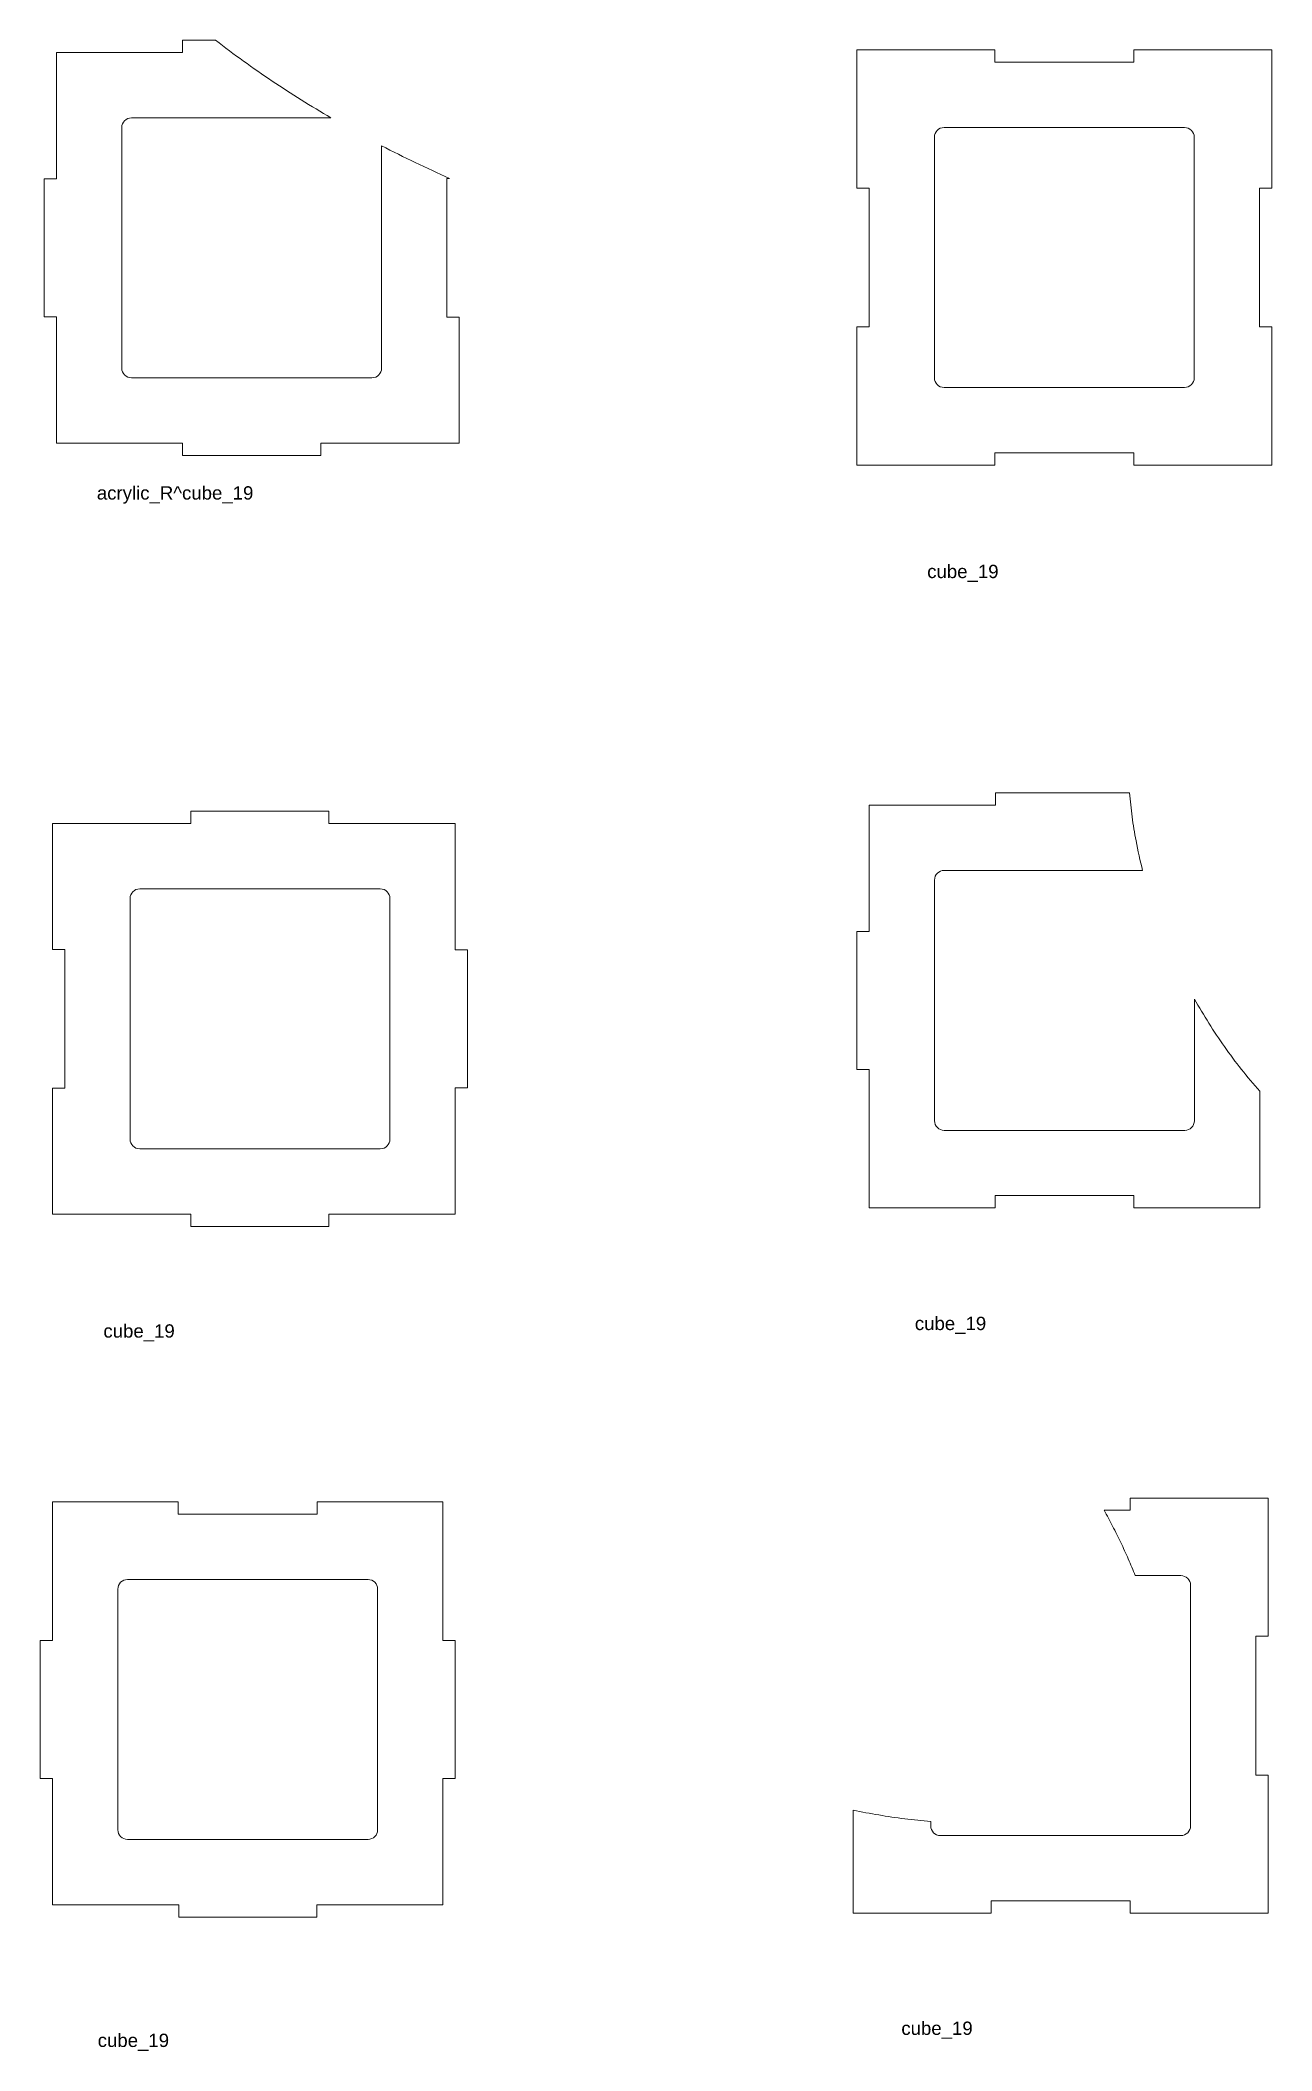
# Model space of a CAD drawing. Header units: inches. Extents: x 2.7 to 15.5, y 1.1 to 21.9.
import ezdxf

# ---------------------------------------------------------------- set-up
doc = ezdxf.new("R2010")
doc.units = ezdxf.units.IN
doc.header["$LTSCALE"] = 0.03937
doc.header["$MEASUREMENT"] = 0

msp = doc.modelspace()

# ---------------------------------------------------------------- linework, layer by layer
at = {"color": 255, "lineweight": 15}
for p, q in [((4.559, 21.9), (4.218, 21.9)), ((4.218, 21.9), (4.218, 21.773)), ((4.218, 21.773), (2.912, 21.773)), ((2.912, 21.773), (2.912, 20.467)), ((12.626, 21.8), (11.197, 21.8)), ((11.197, 21.8), (11.197, 20.37)), ((12.626, 21.673), (12.626, 21.8)), ((14.064, 21.673), (12.626, 21.673)), ((15.493, 21.8), (14.064, 21.8)), ((14.064, 21.8), (14.064, 21.673)), ((15.493, 20.37), (15.493, 21.8)), ((5.753, 21.097), (3.688, 21.097)), ((3.588, 20.997), (3.588, 18.507)), ((6.278, 18.507), (6.278, 20.808)), ((12, 20.897), (12, 18.407)), ((14.59, 20.997), (12.1, 20.997)), ((14.69, 18.407), (14.69, 20.897)), ((2.912, 20.467), (2.785, 20.467)), ((2.785, 20.467), (2.785, 19.038)), ((6.954, 19.034), (6.954, 20.471)), ((6.954, 20.471), (6.981, 20.471)), ((11.197, 20.37), (11.324, 20.37)), ((11.324, 20.37), (11.324, 18.933)), ((15.366, 18.933), (15.366, 20.37)), ((15.366, 20.37), (15.493, 20.37)), ((2.785, 19.038), (2.912, 19.038)), ((2.912, 19.038), (2.912, 17.731)), ((7.081, 19.034), (6.954, 19.034)), ((7.081, 17.731), (7.081, 19.034)), ((11.324, 18.933), (11.197, 18.933)), ((11.197, 18.933), (11.197, 17.504)), ((15.493, 18.933), (15.366, 18.933)), ((15.493, 17.504), (15.493, 18.933)), ((3.688, 18.407), (6.178, 18.407)), ((12.1, 18.307), (14.59, 18.307)), ((2.912, 17.731), (4.218, 17.731)), ((4.218, 17.731), (4.218, 17.604)), ((5.648, 17.604), (5.648, 17.731)), ((5.648, 17.731), (7.081, 17.731)), ((4.218, 17.604), (5.648, 17.604)), ((11.197, 17.504), (12.626, 17.504)), ((12.626, 17.504), (12.626, 17.631)), ((12.626, 17.631), (14.064, 17.631)), ((14.064, 17.631), (14.064, 17.504)), ((14.064, 17.504), (15.493, 17.504)), ((12.632, 13.985), (11.326, 13.985)), ((11.326, 13.985), (11.326, 12.678)), ((14.021, 14.112), (12.632, 14.112)), ((12.632, 14.112), (12.632, 13.985)), ((2.871, 13.794), (2.871, 12.492)), ((4.304, 13.794), (2.871, 13.794)), ((5.733, 13.921), (4.304, 13.921)), ((4.304, 13.921), (4.304, 13.794)), ((5.733, 13.794), (5.733, 13.921)), ((7.04, 13.794), (5.733, 13.794)), ((7.04, 12.488), (7.04, 13.794)), ((6.264, 13.118), (3.774, 13.118)), ((12.002, 13.209), (12.002, 10.719)), ((14.155, 13.309), (12.102, 13.309)), ((3.674, 13.018), (3.674, 10.528)), ((6.364, 10.528), (6.364, 13.018)), ((2.871, 12.492), (2.998, 12.492)), ((2.998, 12.492), (2.998, 11.054)), ((7.167, 12.488), (7.04, 12.488)), ((7.167, 11.058), (7.167, 12.488)), ((11.326, 12.678), (11.199, 12.678)), ((11.199, 12.678), (11.199, 11.249)), ((14.692, 10.719), (14.692, 11.977)), ((11.199, 11.249), (11.326, 11.249)), ((11.326, 11.249), (11.326, 9.816)), ((2.998, 11.054), (2.871, 11.054)), ((2.871, 11.054), (2.871, 9.752)), ((7.04, 9.752), (7.04, 11.058)), ((7.04, 11.058), (7.167, 11.058)), ((15.368, 9.816), (15.368, 11.023)), ((12.102, 10.619), (14.592, 10.619)), ((3.774, 10.428), (6.264, 10.428)), ((11.326, 9.816), (12.628, 9.816)), ((12.628, 9.816), (12.628, 9.943)), ((12.628, 9.943), (14.065, 9.943)), ((14.065, 9.943), (14.065, 9.816)), ((14.065, 9.816), (15.368, 9.816)), ((2.871, 9.752), (4.304, 9.752)), ((4.304, 9.752), (4.304, 9.625)), ((4.304, 9.625), (5.733, 9.625)), ((5.733, 9.625), (5.733, 9.752)), ((5.733, 9.752), (7.04, 9.752)), ((4.173, 6.774), (2.871, 6.774)), ((2.871, 6.774), (2.871, 5.341)), ((4.173, 6.647), (4.173, 6.774)), ((6.913, 6.774), (5.61, 6.774)), ((5.61, 6.774), (5.61, 6.647)), ((6.913, 5.341), (6.913, 6.774)), ((14.026, 6.687), (13.757, 6.687)), ((15.455, 6.814), (14.026, 6.814)), ((14.026, 6.814), (14.026, 6.687)), ((15.455, 5.384), (15.455, 6.814)), ((5.61, 6.647), (4.173, 6.647)), ((3.547, 5.871), (3.547, 3.381)), ((6.137, 5.971), (3.647, 5.971)), ((6.237, 3.381), (6.237, 5.871)), ((14.552, 6.011), (14.08, 6.011)), ((14.652, 3.421), (14.652, 5.911)), ((2.871, 5.341), (2.744, 5.341)), ((2.744, 5.341), (2.744, 3.912)), ((7.04, 5.341), (6.913, 5.341)), ((7.04, 3.912), (7.04, 5.341)), ((15.328, 3.947), (15.328, 5.384)), ((15.328, 5.384), (15.455, 5.384)), ((2.744, 3.912), (2.871, 3.912)), ((2.871, 3.912), (2.871, 2.605)), ((6.913, 2.605), (6.913, 3.912)), ((6.913, 3.912), (7.04, 3.912)), ((15.455, 3.947), (15.328, 3.947)), ((15.455, 2.518), (15.455, 3.947)), ((11.159, 3.582), (11.159, 2.518)), ((11.962, 3.465), (11.962, 3.421)), ((3.647, 3.281), (6.137, 3.281)), ((12.062, 3.321), (14.552, 3.321)), ((2.871, 2.605), (4.177, 2.605)), ((4.177, 2.605), (4.177, 2.478)), ((5.606, 2.478), (5.606, 2.605)), ((5.606, 2.605), (6.913, 2.605)), ((11.159, 2.518), (12.589, 2.518)), ((12.589, 2.518), (12.589, 2.645)), ((12.589, 2.645), (14.026, 2.645)), ((14.026, 2.645), (14.026, 2.518)), ((14.026, 2.518), (15.455, 2.518)), ((4.177, 2.478), (5.606, 2.478))]:
    msp.add_line(p, q, dxfattribs=at)
for centre, start, end in [((3.688, 20.997), 90, 180), ((12.1, 20.897), 90, 180), ((14.59, 20.897), 0, 90), ((3.688, 18.507), 180, 270), ((6.178, 18.507), 270, 0), ((12.1, 18.407), 180, 270), ((14.59, 18.407), 270, 0), ((3.774, 13.018), 90, 180), ((6.264, 13.018), 0, 90), ((12.102, 13.209), 90, 180), ((12.102, 10.719), 180, 270), ((14.592, 10.719), 270, 0), ((3.774, 10.528), 180, 270), ((6.264, 10.528), 270, 0), ((3.647, 5.871), 90, 180), ((6.137, 5.871), 0, 90), ((14.552, 5.911), 0, 90), ((3.647, 3.381), 180, 270), ((6.137, 3.381), 270, 0), ((12.062, 3.421), 180, 270), ((14.552, 3.421), 270, 0)]:
    msp.add_arc(centre, 0.1, start, end, dxfattribs=at)
for points, knots in [([(4.559, 21.9), (4.654, 21.827), (4.751, 21.754), (4.946, 21.614), (5.045, 21.545), (5.344, 21.345), (5.547, 21.218), (5.753, 21.097)], [0, 0, 0, 0, 0.25, 0.25, 0.5, 0.5, 1, 1, 1, 1]), ([(14.021, 14.112), (14.029, 14.029), (14.045, 13.862), (14.088, 13.594), (14.131, 13.41), (14.155, 13.309)], [0, 0, 0, 0, 0.307136, 0.615177, 1, 1, 1, 1]), ([(14.692, 11.977), (14.741, 11.893), (14.839, 11.726), (15.002, 11.483), (15.177, 11.247), (15.304, 11.098), (15.368, 11.023)], [0, 0, 0, 0, 0.248675, 0.49735, 0.748676, 1, 1, 1, 1]), ([(14.08, 6.011), (14.056, 6.068), (14.009, 6.184), (13.93, 6.354), (13.846, 6.522), (13.787, 6.632), (13.757, 6.687)], [0, 0, 0, 0, 0.249497, 0.499004, 0.749499, 1, 1, 1, 1]), ([(11.159, 3.582), (11.248, 3.566), (11.425, 3.532), (11.693, 3.492), (11.872, 3.474), (11.962, 3.465)], [0, 0, 0, 0, 0.332099, 0.665805, 1, 1, 1, 1])]:
    msp.add_open_spline(points, degree=3, knots=knots, dxfattribs=at)
msp.add_open_spline([(6.278, 20.808), (6.508, 20.689), (6.743, 20.576), (6.981, 20.471)], degree=3, dxfattribs=at)

# ---------------------------------------------------------------- texts
at = {"color": 255, "lineweight": 0, "char_height": 0.1378, "attachment_point": 7, "line_spacing_factor": 0.963855}
for s, insert, width in [('\\fArial;acrylic_R^ cube_19', (3.33, 17.105), 1.73074), ('\\fArial;cube_19', (11.926, 16.294), 0.85582), ('\\fArial;cube_19', (3.398, 8.434), 0.85582), ('\\fArial;cube_19', (11.798, 8.512), 0.85582), ('\\fArial;cube_19', (3.339, 1.093), 0.85582), ('\\fArial;cube_19', (11.658, 1.218), 0.85582)]:
    msp.add_mtext(s, dxfattribs=dict(at, insert=insert, width=width))

doc.saveas('drawing.dxf')
